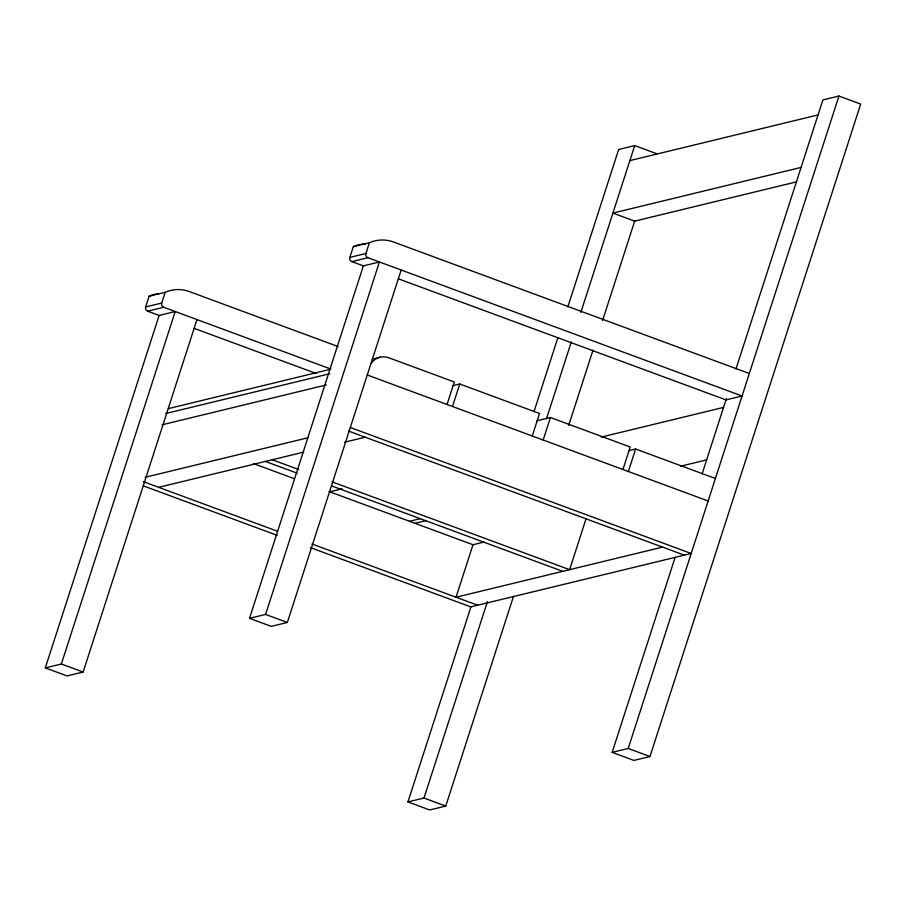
<?xml version="1.0" encoding="UTF-8"?>
<svg xmlns="http://www.w3.org/2000/svg" width="906" height="906" viewBox="0 0 906 906"><rect width="100%" height="100%" fill="white"/><g stroke="black" fill="none" stroke-linecap="round" stroke-linejoin="round"><path stroke-width="1.36" d="M159.592 315.594L147.644 311.177A3.318 3.171 76.4 0 1 145.639 306.953L149.116 296.205A34.915 33.352 76.4 0 1 159.06 293.612M330.871 369.07L163.714 307.281A3.318 3.171 76.4 0 1 161.71 303.057L165.175 292.31A34.915 33.352 76.4 0 1 189.411 291.596L338.063 346.545M45.3 667.892L159.139 315.424L175.209 311.528L61.359 663.996L45.3 667.892L67.055 675.933L83.126 672.037L196.964 319.569M363.804 266.036L351.868 261.619A3.318 3.171 76.4 0 1 349.863 257.395L353.329 246.647L369.388 242.751A34.915 33.352 76.4 0 1 393.634 242.038L749.319 373.51M398.3 278.788L725.989 399.897L742.059 396.001L367.927 257.723A3.318 3.171 76.4 0 1 365.922 253.487L369.388 242.751M249.512 618.322L363.363 265.866L379.421 261.97L265.583 614.427L249.512 618.322L271.279 626.374L287.338 622.467L401.177 270.011M447.043 404.484L454.314 381.992L388.787 357.768A16.263 15.538 76.4 0 0 370.905 363.748M452.49 406.5L459.75 383.997L539.534 413.487L532.264 435.99M513.532 596.216L445.752 806.068L429.693 809.964L407.938 801.923L470.939 606.861L691.187 553.487L350.316 427.496M533.94 411.811L557.836 337.825M567.824 306.885L618.662 149.49L634.721 145.594L656.488 153.635M407.938 801.923L423.997 798.027L487.428 601.618M546.522 418.674L571.29 341.992M580.848 312.4L634.721 145.594M543.158 440.01L550.429 417.519L630.202 446.998L622.943 469.501M568.719 425.367L593.045 350.044M602.603 320.441L634.755 220.894M586.137 518.515L569.614 569.67L331.992 481.833M628.368 471.505L635.627 449.002L715.412 478.493M735.978 368.98L822.875 99.932L838.945 96.036L860.7 104.077L649.976 756.51L633.906 760.406L612.15 752.365L675.151 557.303M702.093 473.906L726.419 398.572M612.15 752.365L628.209 748.458L838.945 96.036M629.885 160.6L818.039 114.937M149.116 296.205L165.175 292.31M145.639 306.953L161.71 303.057M349.863 257.395L365.922 253.487M147.644 311.177L163.714 307.281M351.868 261.619L367.927 257.723M801.085 167.429L612.92 213.091L634.687 221.132L796.748 181.8M168.369 408.617L329.818 369.433M372.23 359.138L380.441 357.145M165.673 413.555L329.852 373.714M162.038 424.812L326.228 384.959M452.909 385.662L459.75 383.997M145.119 477.292L307.87 437.791M158.675 487.326L303.646 452.139M344.676 442.185L365.186 437.202M536.748 420.837L550.429 417.519M329.727 491.811L342.038 488.821M601.335 437.066L723.566 407.394M628.787 450.667L635.627 449.002M409.501 521.301L420.452 518.64M414.925 523.306L425.877 520.644M680.519 466.228L706.612 459.897M483.929 542.082L472.989 544.733L456.035 597.235L662.546 547.111M367.27 375.005L708.141 500.995M194.088 328.346L316.137 373.453M348.55 431.052L684.302 555.152M272.253 459.761L298.81 469.568M265.379 461.426L297.236 473.204M331.755 485.967L562.739 571.335M253.352 463.555L294.473 478.753M328.957 491.505L473.532 544.936M143.318 481.652L277.508 531.244M312.004 543.996L477.79 605.276M143.295 485.854L277.259 535.367M310.418 547.62L470.916 606.941M265.583 614.427L287.338 622.467M628.209 748.458L649.976 756.51M61.359 663.996L83.126 672.037M423.997 798.027L445.752 806.068M353.329 246.647A34.915 33.352 76.4 0 1 365.345 243.918"/></g></svg>
